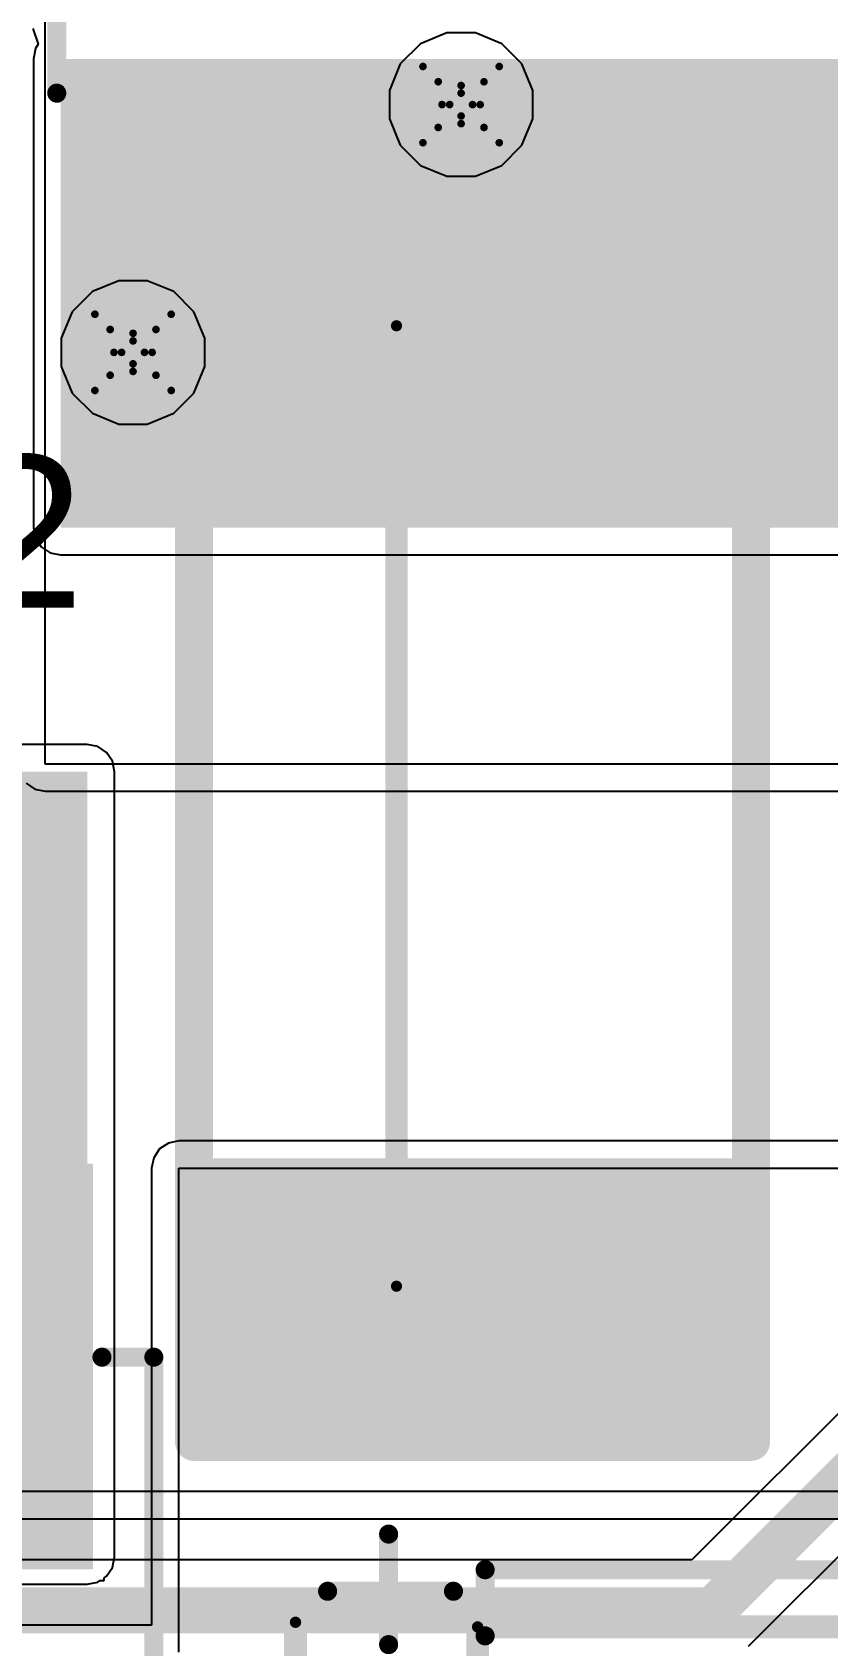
# Model space of a CAD drawing. Header units: inches. Extents: x 0 to 13.9, y -0.2 to 3.4.
# Drawn here: x 3.5326 to 3.7411, y 1.6647 to 2.088 of the extents above; entities that cross this region are included whole.
import ezdxf

# ---------------------------------------------------------------- set-up
doc = ezdxf.new("R2010")
doc.units = ezdxf.units.IN
doc.header["$MEASUREMENT"] = 0
for name, color, linetype in [('Bottom Layer', 5, 'Continuous'), ('Drill Drawing', 1, 'Continuous'), ('Layer 1', 16, 'Continuous'), ('Layer 2', 76, 'Continuous'), ('Mechanical 4', 56, 'Continuous'), ('Pad Holes', 156, 'Continuous'), ('Top Layer', 1, 'Continuous'), ('Top Overlay', 2, 'Continuous'), ('Top Paste', 8, 'Continuous'), ('Top Solder', 216, 'Continuous'), ('Via Holes', 16, 'Continuous')]:
    doc.layers.add(name, color=color, linetype=linetype)
doc.styles.add('Arial', font='', dxfattribs={"height": 0.2})
doc.styles.get('Arial').set_extended_font_data('Arial')

msp = doc.modelspace()

# ---------------------------------------------------------------- hatches: boundary and pattern name
at = {"layer": 'Bottom Layer'}
h = msp.add_hatch(color=5, dxfattribs=at)
edge = h.paths.add_edge_path()
edge.add_arc((3.645, 2.069), 0.01181, 0, 360)
h = msp.add_hatch(color=5, dxfattribs=at)
edge = h.paths.add_edge_path()
edge.add_arc((3.559, 2.004), 0.01181, 0, 360)
at = {"layer": 'Layer 1'}
h = msp.add_hatch(color=16, dxfattribs=at)
edge = h.paths.add_edge_path()
edge.add_arc((3.645, 2.069), 0.01181, 0, 360)
h = msp.add_hatch(color=16, dxfattribs=at)
edge = h.paths.add_edge_path()
edge.add_arc((3.559, 2.004), 0.01181, 0, 360)
at = {"layer": 'Layer 2'}
h = msp.add_hatch(color=76, dxfattribs=at)
edge = h.paths.add_edge_path()
edge.add_arc((3.645, 2.069), 0.01181, 0, 360)
h = msp.add_hatch(color=76, dxfattribs=at)
edge = h.paths.add_edge_path()
edge.add_arc((3.559, 2.004), 0.01181, 0, 360)
at = {"layer": 'Mechanical 4'}
h = msp.add_hatch(color=56, dxfattribs=at)
edge = h.paths.add_edge_path()
edge.add_arc((3.62807, 2.01098), 0.00148, 0, 360)
h = msp.add_hatch(color=56, dxfattribs=at)
edge = h.paths.add_edge_path()
edge.add_arc((3.62807, 1.75902), 0.00148, 0, 360)
h = msp.add_hatch(color=56, dxfattribs=at)
edge = h.paths.add_edge_path()
edge.add_arc((3.60159, 1.67087), 0.0015, 0, 360)
h = msp.add_hatch(color=56, dxfattribs=at)
edge = h.paths.add_edge_path()
edge.add_arc((3.64933, 1.66965), 0.0015, 0, 360)
h = msp.add_hatch(color=56, dxfattribs=at)
edge = h.paths.add_edge_path()
edge.add_arc((3.64933, 1.66965), 0.0015, 0, 360)
at = {"layer": 'Pad Holes'}
h = msp.add_hatch(color=7, dxfattribs=at)
edge = h.paths.add_edge_path()
edge.add_arc((3.62807, 2.01098), 0.00148, 0, 360)
h = msp.add_hatch(color=7, dxfattribs=at)
edge = h.paths.add_edge_path()
edge.add_arc((3.62807, 1.75902), 0.00148, 0, 360)
h = msp.add_hatch(color=7, dxfattribs=at)
edge = h.paths.add_edge_path()
edge.add_arc((3.60159, 1.67087), 0.0015, 0, 360)
h = msp.add_hatch(color=7, dxfattribs=at)
edge = h.paths.add_edge_path()
edge.add_arc((3.64933, 1.66965), 0.0015, 0, 360)
h = msp.add_hatch(color=7, dxfattribs=at)
edge = h.paths.add_edge_path()
edge.add_arc((3.64933, 1.66965), 0.0015, 0, 360)
at = {"layer": 'Top Layer'}
for points in [[(3.54, 1.958), (3.966, 1.958), (3.966, 2.081), (3.54, 2.081)], [(3.71493, 2.04445), (3.71493, 1.98146), (3.58107, 1.98146), (3.58107, 2.04445)], [(3.47, 1.688), (3.547, 1.688), (3.547, 1.894), (3.47, 1.894)], [(3.47754, 1.68879), (3.47754, 1.78721), (3.54446, 1.78721), (3.54446, 1.68879)], [(3.71493, 1.78854), (3.71493, 1.72555), (3.58107, 1.72555), (3.58107, 1.78854)]]:
    msp.add_hatch(color=1, dxfattribs=at).paths.add_polyline_path(points)
h = msp.add_hatch(color=1, dxfattribs=at)
edge = h.paths.add_edge_path()
edge.add_arc((3.645, 2.069), 0.01181, 0, 360)
h = msp.add_hatch(color=1, dxfattribs=at)
edge = h.paths.add_edge_path()
edge.add_arc((3.559, 2.004), 0.01181, 0, 360)
at = {"layer": 'Top Paste'}
for points in [[(3.71493, 2.04445), (3.71493, 1.98146), (3.58107, 1.98146), (3.58107, 2.04445)], [(3.47754, 1.68879), (3.47754, 1.78721), (3.54446, 1.78721), (3.54446, 1.68879)], [(3.71493, 1.78854), (3.71493, 1.72555), (3.58107, 1.72555), (3.58107, 1.78854)]]:
    msp.add_hatch(color=8, dxfattribs=at).paths.add_polyline_path(points)
at = {"layer": 'Top Solder'}
for points in [[(3.71893, 2.04845), (3.71893, 1.97746), (3.57707, 1.97746), (3.57707, 2.04845)], [(3.47354, 1.68479), (3.47354, 1.79121), (3.54846, 1.79121), (3.54846, 1.68479)], [(3.71893, 1.79254), (3.71893, 1.72155), (3.57707, 1.72155), (3.57707, 1.79254)]]:
    msp.add_hatch(color=216, dxfattribs=at).paths.add_polyline_path(points)
at = {"layer": 'Via Holes'}
h = msp.add_hatch(color=7, dxfattribs=at)
edge = h.paths.add_edge_path()
edge.add_arc((3.645, 2.069), 0.00591, 0, 360)
h = msp.add_hatch(color=7, dxfattribs=at)
edge = h.paths.add_edge_path()
edge.add_arc((3.559, 2.004), 0.00591, 0, 360)

# ---------------------------------------------------------------- linework, layer by layer
at = {"layer": 'Bottom Layer'}
for p, q in [((3.64126, 2.08781), (3.63434, 2.08495)), ((3.64874, 2.08781), (3.64126, 2.08781)), ((3.65566, 2.08495), (3.64874, 2.08781)), ((3.63434, 2.08495), (3.62905, 2.07966)), ((3.66095, 2.07966), (3.65566, 2.08495)), ((3.62905, 2.07966), (3.62619, 2.07274)), ((3.66381, 2.07274), (3.66095, 2.07966)), ((3.62619, 2.07274), (3.62619, 2.06526)), ((3.66381, 2.06526), (3.66381, 2.07274)), ((3.62619, 2.06526), (3.62905, 2.05834)), ((3.66095, 2.05834), (3.66381, 2.06526)), ((3.62905, 2.05834), (3.63434, 2.05305)), ((3.65566, 2.05305), (3.66095, 2.05834)), ((3.63434, 2.05305), (3.64126, 2.05019)), ((3.64874, 2.05019), (3.65566, 2.05305)), ((3.64126, 2.05019), (3.64874, 2.05019)), ((3.54834, 2.01995), (3.54305, 2.01466)), ((3.55526, 2.02281), (3.54834, 2.01995)), ((3.56274, 2.02281), (3.55526, 2.02281)), ((3.56966, 2.01995), (3.56274, 2.02281)), ((3.57495, 2.01466), (3.56966, 2.01995)), ((3.54305, 2.01466), (3.54019, 2.00774)), ((3.57781, 2.00774), (3.57495, 2.01466)), ((3.54019, 2.00774), (3.54019, 2.00026)), ((3.57781, 2.00026), (3.57781, 2.00774)), ((3.54019, 2.00026), (3.54305, 1.99334)), ((3.57495, 1.99334), (3.57781, 2.00026)), ((3.54305, 1.99334), (3.54834, 1.98805)), ((3.56966, 1.98805), (3.57495, 1.99334)), ((3.54834, 1.98805), (3.55526, 1.98519)), ((3.55526, 1.98519), (3.56274, 1.98519)), ((3.56274, 1.98519), (3.56966, 1.98805))]:
    msp.add_line(p, q, dxfattribs=at)
at = {"layer": 'Drill Drawing'}
for points in [[(3.635, 2.079, 0.002, 0.002, 0), (3.645, 2.074, 0.002, 0.002, 0)], [(3.635, 2.079, 0.002, 0.002, 0), (3.64, 2.069, 0.002, 0.002, 0)], [(3.645, 2.074, 0.002, 0.002, 0), (3.655, 2.079, 0.002, 0.002, 0)], [(3.65, 2.069, 0.002, 0.002, 0), (3.655, 2.079, 0.002, 0.002, 0)], [(3.639, 2.075, 0.002, 0.002, 0), (3.645, 2.072, 0.002, 0.002, 0)], [(3.639, 2.075, 0.002, 0.002, 0), (3.642, 2.069, 0.002, 0.002, 0)], [(3.645, 2.072, 0.002, 0.002, 0), (3.651, 2.075, 0.002, 0.002, 0)], [(3.648, 2.069, 0.002, 0.002, 0), (3.651, 2.075, 0.002, 0.002, 0)], [(3.635, 2.059, 0.002, 0.002, 0), (3.64, 2.069, 0.002, 0.002, 0)], [(3.639, 2.063, 0.002, 0.002, 0), (3.642, 2.069, 0.002, 0.002, 0)], [(3.648, 2.069, 0.002, 0.002, 0), (3.651, 2.063, 0.002, 0.002, 0)], [(3.65, 2.069, 0.002, 0.002, 0), (3.655, 2.059, 0.002, 0.002, 0)], [(3.639, 2.063, 0.002, 0.002, 0), (3.645, 2.066, 0.002, 0.002, 0)], [(3.645, 2.066, 0.002, 0.002, 0), (3.651, 2.063, 0.002, 0.002, 0)], [(3.635, 2.059, 0.002, 0.002, 0), (3.645, 2.064, 0.002, 0.002, 0)], [(3.645, 2.064, 0.002, 0.002, 0), (3.655, 2.059, 0.002, 0.002, 0)], [(3.549, 2.014, 0.002, 0.002, 0), (3.559, 2.009, 0.002, 0.002, 0)], [(3.549, 2.014, 0.002, 0.002, 0), (3.554, 2.004, 0.002, 0.002, 0)], [(3.559, 2.009, 0.002, 0.002, 0), (3.569, 2.014, 0.002, 0.002, 0)], [(3.564, 2.004, 0.002, 0.002, 0), (3.569, 2.014, 0.002, 0.002, 0)], [(3.553, 2.01, 0.002, 0.002, 0), (3.559, 2.007, 0.002, 0.002, 0)], [(3.553, 2.01, 0.002, 0.002, 0), (3.556, 2.004, 0.002, 0.002, 0)], [(3.559, 2.007, 0.002, 0.002, 0), (3.565, 2.01, 0.002, 0.002, 0)], [(3.562, 2.004, 0.002, 0.002, 0), (3.565, 2.01, 0.002, 0.002, 0)], [(3.549, 1.994, 0.002, 0.002, 0), (3.554, 2.004, 0.002, 0.002, 0)], [(3.553, 1.998, 0.002, 0.002, 0), (3.556, 2.004, 0.002, 0.002, 0)], [(3.562, 2.004, 0.002, 0.002, 0), (3.565, 1.998, 0.002, 0.002, 0)], [(3.564, 2.004, 0.002, 0.002, 0), (3.569, 1.994, 0.002, 0.002, 0)], [(3.549, 1.994, 0.002, 0.002, 0), (3.559, 1.999, 0.002, 0.002, 0)], [(3.553, 1.998, 0.002, 0.002, 0), (3.559, 2.001, 0.002, 0.002, 0)], [(3.559, 2.001, 0.002, 0.002, 0), (3.565, 1.998, 0.002, 0.002, 0)], [(3.559, 1.999, 0.002, 0.002, 0), (3.569, 1.994, 0.002, 0.002, 0)]]:
    msp.add_lwpolyline(points, format="xyseb", dxfattribs=at)
for points in [[(3.6345, 2.079, 0.001, 0.001, 1), (3.6355, 2.079, 0.001, 0.001, 1)], [(3.6345, 2.079, 0.001, 0.001, 1), (3.6355, 2.079, 0.001, 0.001, 1)], [(3.6545, 2.079, 0.001, 0.001, 1), (3.6555, 2.079, 0.001, 0.001, 1)], [(3.6545, 2.079, 0.001, 0.001, 1), (3.6555, 2.079, 0.001, 0.001, 1)], [(3.6385, 2.075, 0.001, 0.001, 1), (3.6395, 2.075, 0.001, 0.001, 1)], [(3.6385, 2.075, 0.001, 0.001, 1), (3.6395, 2.075, 0.001, 0.001, 1)], [(3.6445, 2.074, 0.001, 0.001, 1), (3.6455, 2.074, 0.001, 0.001, 1)], [(3.6445, 2.074, 0.001, 0.001, 1), (3.6455, 2.074, 0.001, 0.001, 1)], [(3.6505, 2.075, 0.001, 0.001, 1), (3.6515, 2.075, 0.001, 0.001, 1)], [(3.6505, 2.075, 0.001, 0.001, 1), (3.6515, 2.075, 0.001, 0.001, 1)], [(3.6395, 2.069, 0.001, 0.001, 1), (3.6405, 2.069, 0.001, 0.001, 1)], [(3.6395, 2.069, 0.001, 0.001, 1), (3.6405, 2.069, 0.001, 0.001, 1)], [(3.6415, 2.069, 0.001, 0.001, 1), (3.6425, 2.069, 0.001, 0.001, 1)], [(3.6415, 2.069, 0.001, 0.001, 1), (3.6425, 2.069, 0.001, 0.001, 1)], [(3.6445, 2.072, 0.001, 0.001, 1), (3.6455, 2.072, 0.001, 0.001, 1)], [(3.6445, 2.072, 0.001, 0.001, 1), (3.6455, 2.072, 0.001, 0.001, 1)], [(3.6475, 2.069, 0.001, 0.001, 1), (3.6485, 2.069, 0.001, 0.001, 1)], [(3.6475, 2.069, 0.001, 0.001, 1), (3.6485, 2.069, 0.001, 0.001, 1)], [(3.6495, 2.069, 0.001, 0.001, 1), (3.6505, 2.069, 0.001, 0.001, 1)], [(3.6495, 2.069, 0.001, 0.001, 1), (3.6505, 2.069, 0.001, 0.001, 1)], [(3.6445, 2.066, 0.001, 0.001, 1), (3.6455, 2.066, 0.001, 0.001, 1)], [(3.6445, 2.066, 0.001, 0.001, 1), (3.6455, 2.066, 0.001, 0.001, 1)], [(3.6385, 2.063, 0.001, 0.001, 1), (3.6395, 2.063, 0.001, 0.001, 1)], [(3.6385, 2.063, 0.001, 0.001, 1), (3.6395, 2.063, 0.001, 0.001, 1)], [(3.6445, 2.064, 0.001, 0.001, 1), (3.6455, 2.064, 0.001, 0.001, 1)], [(3.6445, 2.064, 0.001, 0.001, 1), (3.6455, 2.064, 0.001, 0.001, 1)], [(3.6505, 2.063, 0.001, 0.001, 1), (3.6515, 2.063, 0.001, 0.001, 1)], [(3.6505, 2.063, 0.001, 0.001, 1), (3.6515, 2.063, 0.001, 0.001, 1)], [(3.6345, 2.059, 0.001, 0.001, 1), (3.6355, 2.059, 0.001, 0.001, 1)], [(3.6345, 2.059, 0.001, 0.001, 1), (3.6355, 2.059, 0.001, 0.001, 1)], [(3.6545, 2.059, 0.001, 0.001, 1), (3.6555, 2.059, 0.001, 0.001, 1)], [(3.6545, 2.059, 0.001, 0.001, 1), (3.6555, 2.059, 0.001, 0.001, 1)], [(3.5485, 2.014, 0.001, 0.001, 1), (3.5495, 2.014, 0.001, 0.001, 1)], [(3.5485, 2.014, 0.001, 0.001, 1), (3.5495, 2.014, 0.001, 0.001, 1)], [(3.5685, 2.014, 0.001, 0.001, 1), (3.5695, 2.014, 0.001, 0.001, 1)], [(3.5685, 2.014, 0.001, 0.001, 1), (3.5695, 2.014, 0.001, 0.001, 1)], [(3.5525, 2.01, 0.001, 0.001, 1), (3.5535, 2.01, 0.001, 0.001, 1)], [(3.5525, 2.01, 0.001, 0.001, 1), (3.5535, 2.01, 0.001, 0.001, 1)], [(3.5645, 2.01, 0.001, 0.001, 1), (3.5655, 2.01, 0.001, 0.001, 1)], [(3.5645, 2.01, 0.001, 0.001, 1), (3.5655, 2.01, 0.001, 0.001, 1)], [(3.5585, 2.009, 0.001, 0.001, 1), (3.5595, 2.009, 0.001, 0.001, 1)], [(3.5585, 2.009, 0.001, 0.001, 1), (3.5595, 2.009, 0.001, 0.001, 1)], [(3.5585, 2.007, 0.001, 0.001, 1), (3.5595, 2.007, 0.001, 0.001, 1)], [(3.5585, 2.007, 0.001, 0.001, 1), (3.5595, 2.007, 0.001, 0.001, 1)], [(3.5535, 2.004, 0.001, 0.001, 1), (3.5545, 2.004, 0.001, 0.001, 1)], [(3.5535, 2.004, 0.001, 0.001, 1), (3.5545, 2.004, 0.001, 0.001, 1)], [(3.5555, 2.004, 0.001, 0.001, 1), (3.5565, 2.004, 0.001, 0.001, 1)], [(3.5555, 2.004, 0.001, 0.001, 1), (3.5565, 2.004, 0.001, 0.001, 1)], [(3.5615, 2.004, 0.001, 0.001, 1), (3.5625, 2.004, 0.001, 0.001, 1)], [(3.5615, 2.004, 0.001, 0.001, 1), (3.5625, 2.004, 0.001, 0.001, 1)], [(3.5635, 2.004, 0.001, 0.001, 1), (3.5645, 2.004, 0.001, 0.001, 1)], [(3.5635, 2.004, 0.001, 0.001, 1), (3.5645, 2.004, 0.001, 0.001, 1)], [(3.5525, 1.998, 0.001, 0.001, 1), (3.5535, 1.998, 0.001, 0.001, 1)], [(3.5525, 1.998, 0.001, 0.001, 1), (3.5535, 1.998, 0.001, 0.001, 1)], [(3.5585, 2.001, 0.001, 0.001, 1), (3.5595, 2.001, 0.001, 0.001, 1)], [(3.5585, 2.001, 0.001, 0.001, 1), (3.5595, 2.001, 0.001, 0.001, 1)], [(3.5585, 1.999, 0.001, 0.001, 1), (3.5595, 1.999, 0.001, 0.001, 1)], [(3.5585, 1.999, 0.001, 0.001, 1), (3.5595, 1.999, 0.001, 0.001, 1)], [(3.5645, 1.998, 0.001, 0.001, 1), (3.5655, 1.998, 0.001, 0.001, 1)], [(3.5645, 1.998, 0.001, 0.001, 1), (3.5655, 1.998, 0.001, 0.001, 1)], [(3.5485, 1.994, 0.001, 0.001, 1), (3.5495, 1.994, 0.001, 0.001, 1)], [(3.5485, 1.994, 0.001, 0.001, 1), (3.5495, 1.994, 0.001, 0.001, 1)], [(3.5685, 1.994, 0.001, 0.001, 1), (3.5695, 1.994, 0.001, 0.001, 1)], [(3.5685, 1.994, 0.001, 0.001, 1), (3.5695, 1.994, 0.001, 0.001, 1)]]:
    msp.add_lwpolyline(points, format="xyseb", close=True, dxfattribs=at)
at = {"layer": 'Layer 1'}
for p, q in [((3.64126, 2.08781), (3.63434, 2.08495)), ((3.64874, 2.08781), (3.64126, 2.08781)), ((3.65566, 2.08495), (3.64874, 2.08781)), ((3.63434, 2.08495), (3.62905, 2.07966)), ((3.66095, 2.07966), (3.65566, 2.08495)), ((3.62905, 2.07966), (3.62619, 2.07274)), ((3.66381, 2.07274), (3.66095, 2.07966)), ((3.62619, 2.07274), (3.62619, 2.06526)), ((3.66381, 2.06526), (3.66381, 2.07274)), ((3.62619, 2.06526), (3.62905, 2.05834)), ((3.66095, 2.05834), (3.66381, 2.06526)), ((3.62905, 2.05834), (3.63434, 2.05305)), ((3.65566, 2.05305), (3.66095, 2.05834)), ((3.63434, 2.05305), (3.64126, 2.05019)), ((3.64874, 2.05019), (3.65566, 2.05305)), ((3.64126, 2.05019), (3.64874, 2.05019)), ((3.54834, 2.01995), (3.54305, 2.01466)), ((3.55526, 2.02281), (3.54834, 2.01995)), ((3.56274, 2.02281), (3.55526, 2.02281)), ((3.56966, 2.01995), (3.56274, 2.02281)), ((3.57495, 2.01466), (3.56966, 2.01995)), ((3.54305, 2.01466), (3.54019, 2.00774)), ((3.57781, 2.00774), (3.57495, 2.01466)), ((3.54019, 2.00774), (3.54019, 2.00026)), ((3.57781, 2.00026), (3.57781, 2.00774)), ((3.54019, 2.00026), (3.54305, 1.99334)), ((3.57495, 1.99334), (3.57781, 2.00026)), ((3.54305, 1.99334), (3.54834, 1.98805)), ((3.56966, 1.98805), (3.57495, 1.99334)), ((3.54834, 1.98805), (3.55526, 1.98519)), ((3.55526, 1.98519), (3.56274, 1.98519)), ((3.56274, 1.98519), (3.56966, 1.98805)), ((3.75475, 1.73649), (3.70551, 1.68725)), ((3.72037, 1.66463), (3.77737, 1.72163)), ((3.70551, 1.68725), (2.804, 1.68725))]:
    msp.add_line(p, q, dxfattribs=at)
for points in [[(3.711, 1.674, 0.012, 0.012, 0), (3.768, 1.731, 0.012, 0.012, 0)], [(2.804, 1.674, 0.012, 0.012, 0), (3.711, 1.674, 0.012, 0.012, 0)]]:
    msp.add_lwpolyline(points, format="xyseb", dxfattribs=at)
msp.add_lwpolyline([(3.708, 1.674, 0.006, 0.006, 1), (3.714, 1.674, 0.006, 0.006, 1)], format="xyseb", close=True, dxfattribs=at)
msp.add_lwpolyline([(3.708, 1.674, 0.006, 0.006, 1), (3.714, 1.674, 0.006, 0.006, 1)], format="xyseb", close=True, dxfattribs=at)
at = {"layer": 'Layer 2'}
for p, q in [((3.536, 1.896), (3.536, 2.11)), ((3.9885, 1.896), (3.536, 1.896)), ((3.53095, 1.89095), (3.53327, 1.88941)), ((3.53327, 1.88941), (3.536, 1.88886)), ((3.536, 1.88886), (3.9885, 1.88886)), ((3.9898, 1.70514), (2.84114, 1.70514)), ((2.834, 1.698), (3.9898, 1.698))]:
    msp.add_line(p, q, dxfattribs=at)
at = {"layer": 'Mechanical 4'}
for points in [[(3.62807, 1.75902, 0.00591, 0.00591, 0), (3.62807, 2.01098, 0.00591, 0.00591, 0)], [(3.60159, 1.64087, 0.006, 0.006, 0), (3.60159, 1.67087, 0.006, 0.006, 0)], [(3.64933, 1.63618, 0.006, 0.006, 0), (3.64933, 1.66965, 0.006, 0.006, 0)], [(3.64933, 1.66965, 0.006, 0.006, 0), (3.94067, 1.66965, 0.006, 0.006, 0)]]:
    msp.add_lwpolyline(points, format="xyseb", dxfattribs=at)
for points in [[(3.62659, 2.01098, 0.00296, 0.00296, 1), (3.62955, 2.01098, 0.00296, 0.00296, 1)], [(3.62659, 1.75902, 0.00296, 0.00296, 1), (3.62955, 1.75902, 0.00296, 0.00296, 1)], [(3.60009, 1.67087, 0.003, 0.003, 1), (3.60309, 1.67087, 0.003, 0.003, 1)], [(3.64783, 1.66965, 0.003, 0.003, 1), (3.65083, 1.66965, 0.003, 0.003, 1)], [(3.64783, 1.66965, 0.003, 0.003, 1), (3.65083, 1.66965, 0.003, 0.003, 1)]]:
    msp.add_lwpolyline(points, format="xyseb", close=True, dxfattribs=at)
at = {"layer": 'Top Layer'}
for p, q in [((3.53269, 2.08892), (3.53416, 2.08486)), ((3.53341, 2.08373), (3.53286, 2.081)), ((3.53416, 2.08486), (3.53341, 2.08373)), ((3.53286, 2.081), (3.53286, 1.958)), ((3.53286, 1.958), (3.53341, 1.95527)), ((3.53341, 1.95527), (3.53495, 1.95295)), ((3.53495, 1.95295), (3.53727, 1.95141)), ((3.53727, 1.95141), (3.54, 1.95086)), ((3.54, 1.95086), (3.966, 1.95086)), ((3.547, 1.90114), (3.47, 1.90114)), ((3.54973, 1.90059), (3.547, 1.90114)), ((3.55205, 1.89905), (3.54973, 1.90059)), ((3.55359, 1.89673), (3.55205, 1.89905)), ((3.55414, 1.894), (3.55359, 1.89673)), ((3.55414, 1.688), (3.55414, 1.894)), ((3.56595, 1.79505), (3.56441, 1.79273)), ((3.56827, 1.79659), (3.56595, 1.79505)), ((3.571, 1.79714), (3.56827, 1.79659)), ((3.964, 1.79714), (3.571, 1.79714)), ((3.56441, 1.79273), (3.56386, 1.79)), ((3.56386, 1.79), (3.56386, 1.67014)), ((3.571, 1.663), (3.571, 1.79)), ((3.571, 1.79), (3.964, 1.79)), ((3.55205, 1.68295), (3.55359, 1.68527)), ((3.55359, 1.68527), (3.55414, 1.688)), ((3.47, 1.68086), (3.547, 1.68086)), ((3.547, 1.68086), (3.54973, 1.68141)), ((3.54973, 1.68141), (3.5503, 1.68179)), ((3.5503, 1.68179), (3.55146, 1.68179)), ((3.55146, 1.68256), (3.55205, 1.68295)), ((3.55146, 1.68179), (3.55146, 1.68256)), ((3.56386, 1.67014), (3.416, 1.67014))]:
    msp.add_line(p, q, dxfattribs=at)
at = {"layer": 'Top Overlay'}
for points in [[(3.539, 2.072, 0.005, 0.005, 0), (3.539, 2.094, 0.005, 0.005, 0)], [(3.539, 2.072, 0.005, 0.005, 0), (3.82, 2.072, 0.005, 0.005, 0)], [(3.575, 2.052, 0.01, 0.01, 0), (3.721, 2.052, 0.01, 0.01, 0)], [(3.575, 1.71821, 0.01, 0.01, 0), (3.575, 2.052, 0.01, 0.01, 0)], [(3.721, 1.71821, 0.01, 0.01, 0), (3.721, 2.052, 0.01, 0.01, 0)], [(3.55085, 1.74041, 0.005, 0.005, 0), (3.56445, 1.74041, 0.005, 0.005, 0)], [(3.56445, 1.55461, 0.005, 0.005, 0), (3.56445, 1.74041, 0.005, 0.005, 0)], [(3.575, 1.71821, 0.01, 0.01, 0), (3.721, 1.71821, 0.01, 0.01, 0)], [(3.626, 1.665, 0.005, 0.005, 0), (3.626, 1.694, 0.005, 0.005, 0)], [(3.6513, 1.68465, 0.005, 0.005, 0), (3.9387, 1.68465, 0.005, 0.005, 0)], [(3.6513, 1.6673, 0.005, 0.005, 0), (3.6513, 1.68465, 0.005, 0.005, 0)], [(3.61, 1.679, 0.005, 0.005, 0), (3.643, 1.679, 0.005, 0.005, 0)]]:
    msp.add_lwpolyline(points, format="xyseb", dxfattribs=at)
for points in [[(3.53775, 2.072, 0.0025, 0.0025, 1), (3.54025, 2.072, 0.0025, 0.0025, 1)], [(3.53775, 2.072, 0.0025, 0.0025, 1), (3.54025, 2.072, 0.0025, 0.0025, 1)], [(3.5725, 2.052, 0.005, 0.005, 1), (3.5775, 2.052, 0.005, 0.005, 1)], [(3.5725, 2.052, 0.005, 0.005, 1), (3.5775, 2.052, 0.005, 0.005, 1)], [(3.7185, 2.052, 0.005, 0.005, 1), (3.7235, 2.052, 0.005, 0.005, 1)], [(3.7185, 2.052, 0.005, 0.005, 1), (3.7235, 2.052, 0.005, 0.005, 1)], [(3.5496, 1.74041, 0.0025, 0.0025, 1), (3.5521, 1.74041, 0.0025, 0.0025, 1)], [(3.5632, 1.74041, 0.0025, 0.0025, 1), (3.5657, 1.74041, 0.0025, 0.0025, 1)], [(3.5632, 1.74041, 0.0025, 0.0025, 1), (3.5657, 1.74041, 0.0025, 0.0025, 1)], [(3.5725, 1.71821, 0.005, 0.005, 1), (3.5775, 1.71821, 0.005, 0.005, 1)], [(3.5725, 1.71821, 0.005, 0.005, 1), (3.5775, 1.71821, 0.005, 0.005, 1)], [(3.7185, 1.71821, 0.005, 0.005, 1), (3.7235, 1.71821, 0.005, 0.005, 1)], [(3.7185, 1.71821, 0.005, 0.005, 1), (3.7235, 1.71821, 0.005, 0.005, 1)], [(3.62475, 1.694, 0.0025, 0.0025, 1), (3.62725, 1.694, 0.0025, 0.0025, 1)], [(3.65005, 1.68465, 0.0025, 0.0025, 1), (3.65255, 1.68465, 0.0025, 0.0025, 1)], [(3.65005, 1.68465, 0.0025, 0.0025, 1), (3.65255, 1.68465, 0.0025, 0.0025, 1)], [(3.60875, 1.679, 0.0025, 0.0025, 1), (3.61125, 1.679, 0.0025, 0.0025, 1)], [(3.64175, 1.679, 0.0025, 0.0025, 1), (3.64425, 1.679, 0.0025, 0.0025, 1)], [(3.65005, 1.6673, 0.0025, 0.0025, 1), (3.65255, 1.6673, 0.0025, 0.0025, 1)], [(3.62475, 1.665, 0.0025, 0.0025, 1), (3.62725, 1.665, 0.0025, 0.0025, 1)]]:
    msp.add_lwpolyline(points, format="xyseb", close=True, dxfattribs=at)

# ---------------------------------------------------------------- texts
at = {"layer": 'Top Overlay', "style": 'Arial'}
msp.add_text('Q2', height=0.04, dxfattribs=at).set_placement((3.47168, 1.93701))

doc.saveas('drawing.dxf')
